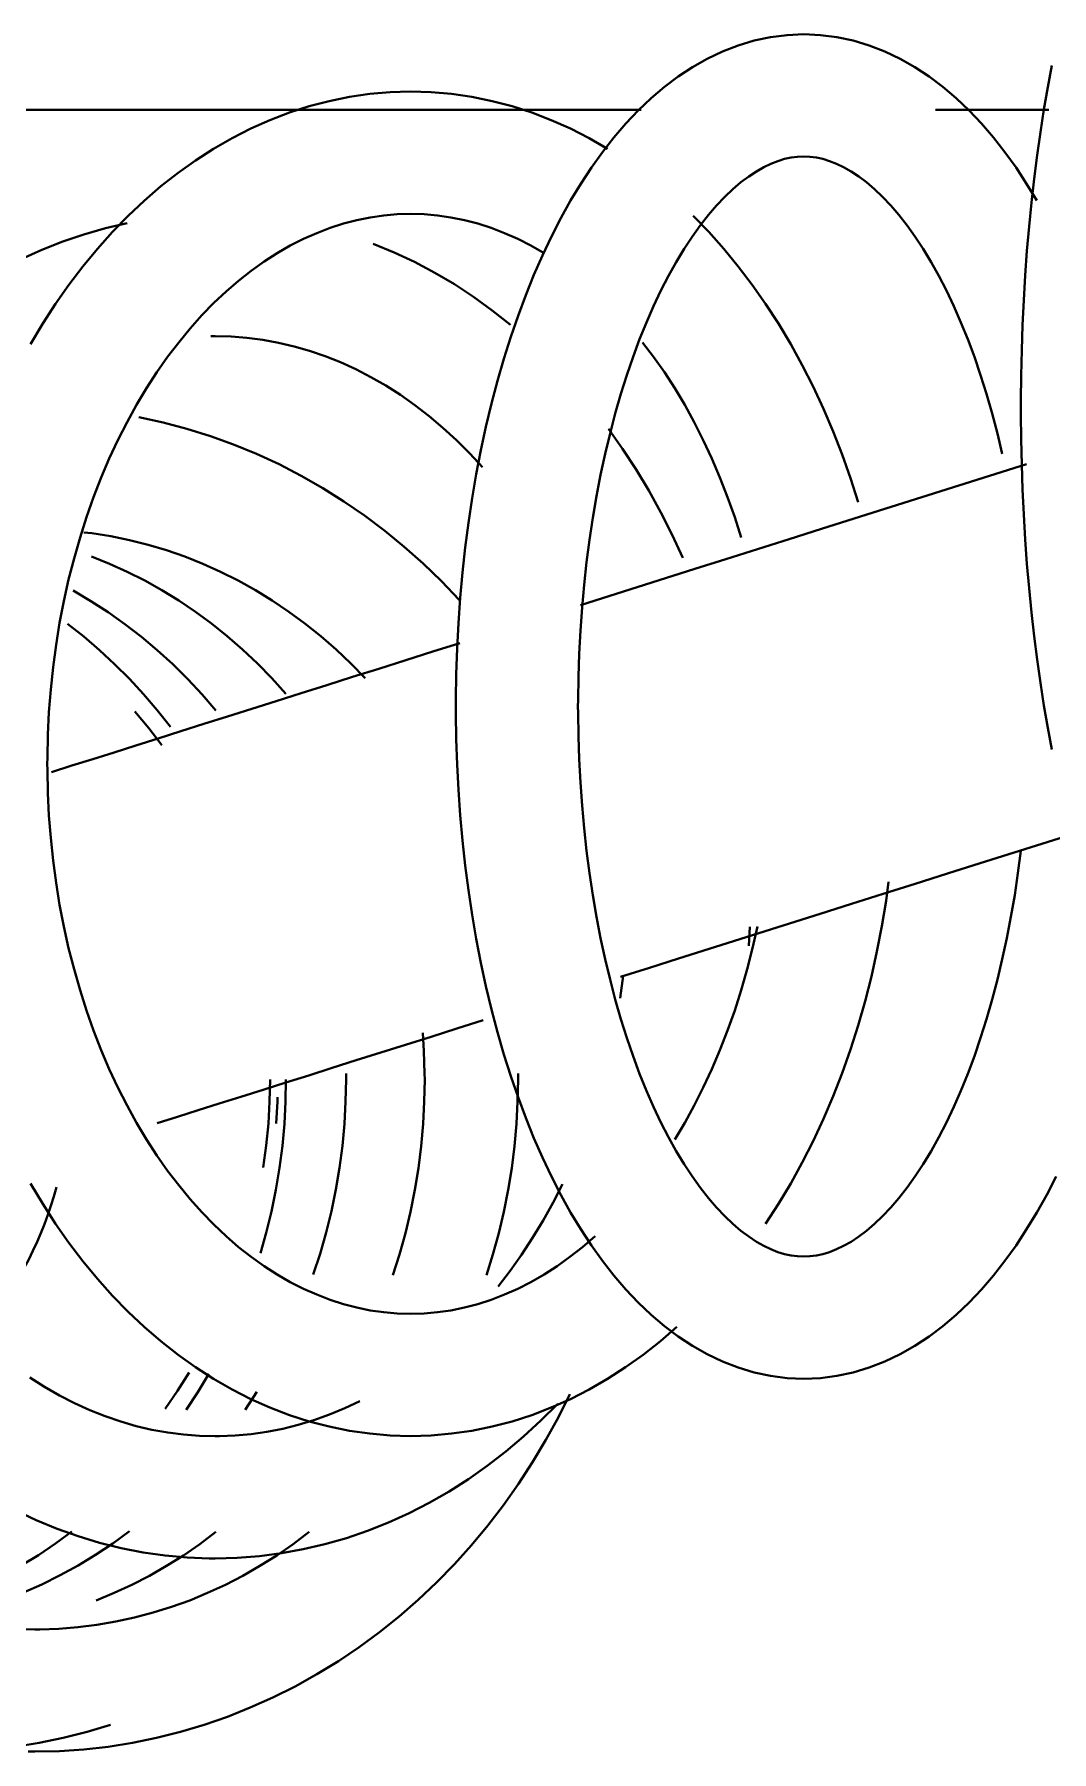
# Model space of a CAD drawing. Header units: inches. Extents: x 239 to 669, y -3424 to -2958.
# Drawn here: x 539.486 to 541.125, y -3015.079 to -3012.313 of the extents above; entities that cross this region are included whole.
import ezdxf

# ---------------------------------------------------------------- set-up
doc = ezdxf.new("R2010")
doc.units = ezdxf.units.IN
doc.header["$MEASUREMENT"] = 0
doc.layers.add('A-GENM', color=13, linetype='Continuous', lineweight=40)

# ---------------------------------------------------------------- blocks, each defined once
blk = doc.blocks.new('Faucet - Grohe K7 - Semi Pro - Faucet - Grohe K7 - Semi Pro-830454-UNIT 1')
at = {"layer": 'A-GENM', "color": 250}
for p, q in [((-6.2992, -0.5906), (-5.2818, -0.5906)), ((-4.8077, -0.5906), (-4.6253, -0.5906)), ((-4.8077, -0.5906), (-4.6253, -0.5906)), ((-5.9752, -0.9553), (-5.9683, -0.9553)), ((-5.1084, -1.9373), (-5.1067, -1.9063)), ((-5.3108, -1.9857), (-5.3159, -2.0213)), ((-5.7575, -2.1426), (-5.7575, -2.1523)), ((-5.4804, -2.1426), (-5.4803, -2.1523)), ((-5.9012, -2.6554), (-5.9202, -2.6843))]:
    blk.add_line(p, q, dxfattribs=at)
at = {"layer": 'A-GENM', "color": 250, "flags": 128}
for points in [[(-4.6201, -0.519), (-4.6268, -0.5541), (-4.633, -0.59), (-4.6388, -0.6266), (-4.644, -0.6638), (-4.6488, -0.7016), (-4.6532, -0.7399), (-4.657, -0.7787), (-4.6604, -0.8179), (-4.6633, -0.8575), (-4.6657, -0.8974), (-4.6675, -0.9376), (-4.6689, -0.9779), (-4.6698, -1.0184), (-4.6702, -1.059), (-4.6702, -1.07)], [(-5.0201, -0.469), (-5.0469, -0.4701), (-5.0736, -0.4735), (-5.0999, -0.4792), (-5.1257, -0.4869), (-5.1509, -0.4967), (-5.1754, -0.5083), (-5.1992, -0.5218), (-5.2222, -0.537), (-5.2444, -0.5537), (-5.2659, -0.572), (-5.2866, -0.5917), (-5.3066, -0.6127), (-5.3258, -0.6351), (-5.3443, -0.6588), (-5.3622, -0.6836), (-5.3793, -0.7097), (-5.3958, -0.7369), (-5.4116, -0.7653), (-5.4267, -0.7947), (-5.4411, -0.8251), (-5.4549, -0.8565), (-5.468, -0.8889), (-5.4804, -0.9223), (-5.4921, -0.9564), (-5.5032, -0.9915), (-5.5135, -1.0273), (-5.5231, -1.0638), (-5.532, -1.101), (-5.5402, -1.1389), (-5.5476, -1.1773), (-5.5543, -1.2163), (-5.5602, -1.2558), (-5.5654, -1.2956), (-5.5699, -1.3359), (-5.5736, -1.3764), (-5.5765, -1.4172), (-5.5786, -1.4582), (-5.58, -1.4993), (-5.5806, -1.5405), (-5.5806, -1.5517)], [(-5.0201, -0.469), (-4.9933, -0.4701), (-4.9666, -0.4735), (-4.9403, -0.4792), (-4.9145, -0.4869), (-4.8893, -0.4967), (-4.8648, -0.5083), (-4.841, -0.5218), (-4.818, -0.537), (-4.7958, -0.5537), (-4.7743, -0.572), (-4.7536, -0.5917), (-4.7336, -0.6127), (-4.7144, -0.6351), (-4.6959, -0.6588), (-4.678, -0.6836), (-4.6609, -0.7097), (-4.6444, -0.7369)], [(-5.6535, -0.5613), (-5.6865, -0.5622), (-5.7194, -0.5651), (-5.7521, -0.5698), (-5.7847, -0.5764), (-5.8169, -0.5848), (-5.8487, -0.5951), (-5.8801, -0.6071), (-5.9109, -0.6208), (-5.9412, -0.6363), (-5.9709, -0.6533), (-5.9999, -0.672), (-6.0282, -0.6922), (-6.0558, -0.7138), (-6.0826, -0.737), (-6.1086, -0.7615), (-6.1337, -0.7873), (-6.158, -0.8145), (-6.1815, -0.8429), (-6.204, -0.8725), (-6.2255, -0.9032), (-6.2461, -0.935), (-6.2658, -0.9678)], [(-5.6535, -0.5613), (-5.6205, -0.5622), (-5.5875, -0.5651), (-5.5548, -0.5698), (-5.5223, -0.5764), (-5.4901, -0.5848), (-5.4582, -0.5951), (-5.4269, -0.6071), (-5.396, -0.6208), (-5.3657, -0.6363), (-5.336, -0.6533)], [(-5.0201, -0.6658), (-5.0302, -0.6663), (-5.0405, -0.6676), (-5.0509, -0.6698), (-5.0617, -0.6731), (-5.0729, -0.6774), (-5.0844, -0.6829), (-5.0964, -0.6897), (-5.1087, -0.6978), (-5.1213, -0.7073), (-5.1342, -0.7182), (-5.1472, -0.7307), (-5.1604, -0.7446), (-5.1736, -0.7599), (-5.1868, -0.7768), (-5.1999, -0.795), (-5.2128, -0.8147), (-5.2255, -0.8358), (-5.238, -0.8582), (-5.2502, -0.8818), (-5.262, -0.9068), (-5.2735, -0.9329), (-5.2845, -0.9602), (-5.295, -0.9885), (-5.3051, -1.0179), (-5.3147, -1.0483), (-5.3237, -1.0796), (-5.3322, -1.1117), (-5.34, -1.1447), (-5.3473, -1.1783), (-5.3539, -1.2127), (-5.36, -1.2477), (-5.3653, -1.2832), (-5.37, -1.3192), (-5.374, -1.3556), (-5.3773, -1.3923), (-5.38, -1.4294), (-5.3819, -1.4666), (-5.3832, -1.504), (-5.3837, -1.5415), (-5.3838, -1.5517)], [(-5.0201, -0.6658), (-5.01, -0.6663), (-4.9997, -0.6676), (-4.9893, -0.6698), (-4.9785, -0.6731), (-4.9673, -0.6774), (-4.9558, -0.6829), (-4.9438, -0.6897), (-4.9315, -0.6978), (-4.9189, -0.7073), (-4.906, -0.7182), (-4.893, -0.7307), (-4.8798, -0.7446), (-4.8666, -0.7599), (-4.8534, -0.7768), (-4.8403, -0.795), (-4.8274, -0.8147), (-4.8147, -0.8358), (-4.8022, -0.8582), (-4.79, -0.8818), (-4.7782, -0.9068), (-4.7667, -0.9329), (-4.7557, -0.9602), (-4.7451, -0.9885), (-4.7351, -1.0179), (-4.7255, -1.0483), (-4.7165, -1.0796), (-4.708, -1.1117), (-4.7002, -1.1447)], [(-6.1102, -0.773), (-6.1451, -0.7812), (-6.1797, -0.7912), (-6.2139, -0.8029), (-6.2475, -0.8163), (-6.2807, -0.8314)], [(-5.6535, -0.7581), (-5.6751, -0.7587), (-5.6968, -0.7606), (-5.7185, -0.7638), (-5.7401, -0.7681), (-5.7617, -0.7738), (-5.7833, -0.7807), (-5.8048, -0.789), (-5.8262, -0.7985), (-5.8474, -0.8093), (-5.8685, -0.8215), (-5.8895, -0.8349), (-5.9102, -0.8497), (-5.9306, -0.8658), (-5.9507, -0.8831), (-5.9705, -0.9017), (-5.9898, -0.9216), (-6.0087, -0.9428), (-6.0271, -0.9651), (-6.045, -0.9886), (-6.0623, -1.0133), (-6.079, -1.039), (-6.0951, -1.0658), (-6.1104, -1.0937), (-6.1251, -1.1225), (-6.1389, -1.1523), (-6.152, -1.1829), (-6.1642, -1.2143), (-6.1756, -1.2465), (-6.1861, -1.2794), (-6.1957, -1.313), (-6.2044, -1.3471), (-6.2121, -1.3818), (-6.2189, -1.4169), (-6.2247, -1.4525), (-6.2295, -1.4884), (-6.2333, -1.5245), (-6.2361, -1.5609), (-6.2379, -1.5975), (-6.2387, -1.6341), (-6.2388, -1.644)], [(-5.6535, -0.7581), (-5.6318, -0.7587), (-5.6101, -0.7606), (-5.5885, -0.7638), (-5.5668, -0.7681), (-5.5452, -0.7738), (-5.5236, -0.7807), (-5.5022, -0.789), (-5.4808, -0.7985), (-5.4595, -0.8093), (-5.4384, -0.8215)], [(-5.1983, -0.7615), (-5.1732, -0.7873), (-5.1489, -0.8145), (-5.1255, -0.8429), (-5.103, -0.8725), (-5.0814, -0.9032), (-5.0608, -0.935), (-5.0411, -0.9678), (-5.0225, -1.0017), (-5.0049, -1.0364), (-4.9882, -1.0721), (-4.9727, -1.1085), (-4.9582, -1.1458), (-4.9448, -1.1838), (-4.9324, -1.2224)], [(-5.4923, -0.937), (-5.5218, -0.9137), (-5.552, -0.8919), (-5.583, -0.8716), (-5.6147, -0.8529), (-5.6471, -0.8357), (-5.6801, -0.8202), (-5.7136, -0.8063)], [(-5.9683, -0.9553), (-5.9428, -0.9559), (-5.9173, -0.9579), (-5.8918, -0.9612), (-5.8665, -0.9658), (-5.8412, -0.9717), (-5.8161, -0.9789), (-5.7911, -0.9875), (-5.7663, -0.9973), (-5.7418, -1.0085), (-5.7175, -1.021), (-5.6935, -1.0348), (-5.6699, -1.0498), (-5.6466, -1.0662), (-5.6238, -1.0838), (-5.6015, -1.1026), (-5.5796, -1.1227), (-5.5583, -1.144), (-5.5376, -1.1664)], [(-5.2798, -0.9651), (-5.2619, -0.9886), (-5.2446, -1.0133), (-5.2279, -1.039), (-5.2119, -1.0658), (-5.1965, -1.0937), (-5.1819, -1.1225), (-5.168, -1.1523), (-5.155, -1.1829), (-5.1427, -1.2143), (-5.1313, -1.2465), (-5.1208, -1.2794)], [(-4.6201, -1.6209), (-4.6268, -1.5858), (-4.633, -1.5499), (-4.6388, -1.5133), (-4.644, -1.4761), (-4.6488, -1.4383), (-4.6532, -1.4), (-4.657, -1.3612), (-4.6604, -1.322), (-4.6633, -1.2824), (-4.6657, -1.2425), (-4.6675, -1.2023), (-4.6689, -1.162), (-4.6698, -1.1215), (-4.6702, -1.0809), (-4.6702, -1.07)], [(-5.5754, -1.3797), (-5.6037, -1.35), (-5.6332, -1.3215), (-5.6637, -1.2944), (-5.6951, -1.2686), (-5.7275, -1.2442), (-5.7608, -1.2213), (-5.7949, -1.1998), (-5.8298, -1.1799), (-5.8654, -1.1615), (-5.9017, -1.1447), (-5.9387, -1.1295), (-5.9761, -1.116), (-6.014, -1.1042), (-6.0524, -1.0941), (-6.0911, -1.0857)], [(-5.2146, -1.312), (-5.2318, -1.2752), (-5.2501, -1.2391), (-5.2696, -1.204), (-5.2902, -1.1698), (-5.3119, -1.1367), (-5.3347, -1.1046)], [(-4.6611, -1.1615), (-4.939, -1.2491), (-4.9914, -1.2657), (-5.0433, -1.2821), (-5.0946, -1.2983), (-5.1454, -1.3143), (-5.1955, -1.3301), (-5.3798, -1.3883)], [(-6.1801, -1.2712), (-6.1671, -1.2726), (-6.1367, -1.2774), (-6.1065, -1.2836), (-6.0765, -1.2911), (-6.0468, -1.3), (-6.0173, -1.3102), (-5.9883, -1.3218), (-5.9596, -1.3346), (-5.9313, -1.3488), (-5.9036, -1.3642), (-5.8763, -1.3809), (-5.8497, -1.3989), (-5.8237, -1.418), (-5.7983, -1.4383), (-5.7736, -1.4598), (-5.7497, -1.4825), (-5.7265, -1.5062)], [(-6.1678, -1.3102), (-6.1387, -1.3218), (-6.1101, -1.3346), (-6.0818, -1.3488), (-6.0541, -1.3642), (-6.0268, -1.3809), (-6.0002, -1.3989), (-5.9741, -1.418), (-5.9488, -1.4383), (-5.9241, -1.4598), (-5.9002, -1.4825), (-5.877, -1.5062), (-5.8547, -1.531)], [(-6.197, -1.365), (-6.1686, -1.3818), (-6.1408, -1.3998), (-6.1137, -1.4191), (-6.0873, -1.4395), (-6.0616, -1.461), (-6.0367, -1.4837), (-6.0126, -1.5075), (-5.9895, -1.5323), (-5.9672, -1.5581)], [(-6.2063, -1.4187), (-6.1802, -1.4391), (-6.1549, -1.4607), (-6.1303, -1.4833), (-6.1065, -1.5071), (-6.0836, -1.5319), (-6.0616, -1.5577), (-6.0405, -1.5845)], [(-5.5739, -1.4495), (-5.6175, -1.4633), (-5.6613, -1.4771), (-5.7044, -1.4907), (-5.7469, -1.5041), (-5.7886, -1.5173), (-5.8296, -1.5302)], [(-5.8296, -1.5302), (-5.8699, -1.5429), (-5.9095, -1.5554), (-5.9483, -1.5677), (-5.9864, -1.5797), (-6.0238, -1.5915), (-6.0604, -1.6031), (-6.0962, -1.6144), (-6.1313, -1.6255), (-6.1657, -1.6363), (-6.1993, -1.6469), (-6.2322, -1.6573)], [(-6.0976, -1.5596), (-6.0754, -1.5864), (-6.0543, -1.6141)], [(-5.4804, -2.1811), (-5.4921, -2.1469), (-5.5032, -2.1119), (-5.5135, -2.0761), (-5.5231, -2.0395), (-5.532, -2.0023), (-5.5402, -1.9644), (-5.5476, -1.926), (-5.5543, -1.887), (-5.5602, -1.8476), (-5.5654, -1.8077), (-5.5699, -1.7674), (-5.5736, -1.7269), (-5.5765, -1.6861), (-5.5786, -1.6451), (-5.58, -1.604), (-5.5806, -1.5628), (-5.5806, -1.5517)], [(-5.0201, -2.4375), (-5.0302, -2.4371), (-5.0405, -2.4358), (-5.0509, -2.4335), (-5.0617, -2.4303), (-5.0729, -2.4259), (-5.0844, -2.4204), (-5.0964, -2.4137), (-5.1087, -2.4055), (-5.1213, -2.396), (-5.1342, -2.3851), (-5.1472, -2.3727), (-5.1604, -2.3588), (-5.1736, -2.3434), (-5.1868, -2.3266), (-5.1999, -2.3083), (-5.2128, -2.2886), (-5.2255, -2.2676), (-5.238, -2.2452), (-5.2502, -2.2215), (-5.262, -2.1966), (-5.2735, -2.1704), (-5.2845, -2.1432), (-5.295, -2.1148), (-5.3051, -2.0854), (-5.3147, -2.0551), (-5.3237, -2.0238), (-5.3322, -1.9916), (-5.34, -1.9587), (-5.3473, -1.925), (-5.3539, -1.8906), (-5.36, -1.8557), (-5.3653, -1.8202), (-5.37, -1.7842), (-5.374, -1.7478), (-5.3773, -1.711), (-5.38, -1.674), (-5.3819, -1.6367), (-5.3832, -1.5993), (-5.3837, -1.5618), (-5.3838, -1.5517)], [(-5.6535, -2.7266), (-5.6865, -2.7257), (-5.7194, -2.7228), (-5.7521, -2.7181), (-5.7847, -2.7115), (-5.8169, -2.7031), (-5.8487, -2.6928), (-5.8801, -2.6808), (-5.9109, -2.6671), (-5.9412, -2.6516), (-5.9709, -2.6346), (-5.9999, -2.6159), (-6.0282, -2.5957), (-6.0558, -2.5741), (-6.0826, -2.5509), (-6.1086, -2.5264), (-6.1337, -2.5006), (-6.158, -2.4734), (-6.1815, -2.445), (-6.204, -2.4155), (-6.2255, -2.3847), (-6.2461, -2.3529), (-6.2658, -2.3201)], [(-5.6535, -2.5298), (-5.6751, -2.5292), (-5.6968, -2.5273), (-5.7185, -2.5242), (-5.7401, -2.5198), (-5.7617, -2.5141), (-5.7833, -2.5072), (-5.8048, -2.4989), (-5.8262, -2.4894), (-5.8474, -2.4786), (-5.8685, -2.4664), (-5.8895, -2.453), (-5.9102, -2.4382), (-5.9306, -2.4222), (-5.9507, -2.4048), (-5.9705, -2.3862), (-5.9898, -2.3663), (-6.0087, -2.3451), (-6.0271, -2.3228), (-6.045, -2.2993), (-6.0623, -2.2746), (-6.079, -2.2489), (-6.0951, -2.2221), (-6.1104, -2.1942), (-6.1251, -2.1654), (-6.1389, -2.1357), (-6.152, -2.105), (-6.1642, -2.0736), (-6.1756, -2.0414), (-6.1861, -2.0085), (-6.1957, -1.9749), (-6.2044, -1.9408), (-6.2121, -1.9061), (-6.2189, -1.871), (-6.2247, -1.8354), (-6.2295, -1.7995), (-6.2333, -1.7634), (-6.2361, -1.727), (-6.2379, -1.6905), (-6.2387, -1.6538), (-6.2388, -1.644)], [(-4.5816, -1.7556), (-4.7356, -1.8042), (-4.7882, -1.8208), (-4.8404, -1.8373), (-4.892, -1.8536), (-4.943, -1.8697), (-4.9935, -1.8856), (-5.2218, -1.9576), (-5.2688, -1.9725), (-5.3151, -1.9871)], [(-5.0201, -2.4375), (-5.01, -2.4371), (-4.9997, -2.4358), (-4.9893, -2.4335), (-4.9785, -2.4303), (-4.9673, -2.4259), (-4.9558, -2.4204), (-4.9438, -2.4137), (-4.9315, -2.4055), (-4.9189, -2.396), (-4.906, -2.3851), (-4.893, -2.3727), (-4.8798, -2.3588), (-4.8666, -2.3434), (-4.8534, -2.3266), (-4.8403, -2.3083), (-4.8274, -2.2886), (-4.8147, -2.2676), (-4.8022, -2.2452), (-4.79, -2.2215), (-4.7782, -2.1966), (-4.7667, -2.1704), (-4.7557, -2.1432), (-4.7451, -2.1148), (-4.7351, -2.0854), (-4.7255, -2.0551), (-4.7165, -2.0238), (-4.708, -1.9916), (-4.7002, -1.9587), (-4.6929, -1.925), (-4.6862, -1.8906), (-4.6802, -1.8557), (-4.6749, -1.8202), (-4.6702, -1.7842)], [(-6.2895, -2.8465), (-6.2565, -2.862), (-6.223, -2.8759), (-6.189, -2.888), (-6.1545, -2.8985), (-6.1197, -2.9071), (-6.0845, -2.914), (-6.0491, -2.9191), (-6.0136, -2.9223), (-5.9779, -2.9237), (-5.9683, -2.9238)], [(-5.9683, -2.7269), (-5.9938, -2.7263), (-6.0193, -2.7243), (-6.0448, -2.721), (-6.0702, -2.7164), (-6.0954, -2.7105), (-6.1206, -2.7033), (-6.1456, -2.6947), (-6.1703, -2.6848), (-6.1949, -2.6737), (-6.2192, -2.6612), (-6.2431, -2.6474), (-6.2668, -2.6324)], [(-5.0814, -2.3847), (-5.0608, -2.3529), (-5.0411, -2.3201), (-5.0225, -2.2863), (-5.0049, -2.2515), (-4.9882, -2.2158), (-4.9727, -2.1794), (-4.9582, -2.1421), (-4.9448, -2.1041), (-4.9324, -2.0655), (-4.9212, -2.0263), (-4.9111, -1.9865), (-4.9021, -1.9462), (-4.8942, -1.9055), (-4.8875, -1.8644), (-4.8835, -1.8343)], [(-5.2279, -2.2489), (-5.2119, -2.2221), (-5.1965, -2.1942), (-5.1819, -2.1654), (-5.168, -2.1357), (-5.155, -2.105), (-5.1427, -2.0736), (-5.1313, -2.0414), (-5.1208, -2.0085), (-5.1112, -1.9749), (-5.1026, -1.9408), (-5.0948, -1.9061)], [(-5.0201, -2.6343), (-4.9933, -2.6332), (-4.9666, -2.6298), (-4.9403, -2.6242), (-4.9145, -2.6164), (-4.8893, -2.6067), (-4.8648, -2.595), (-4.841, -2.5815), (-4.818, -2.5664), (-4.7958, -2.5496), (-4.7743, -2.5314), (-4.7536, -2.5117), (-4.7336, -2.4906), (-4.7144, -2.4682), (-4.6959, -2.4446), (-4.678, -2.4197), (-4.6609, -2.3936), (-4.6444, -2.3664), (-4.6286, -2.3381), (-4.6135, -2.3087)], [(-5.5368, -2.0571), (-5.579, -2.0704), (-5.6206, -2.0835), (-5.6615, -2.0964), (-5.7016, -2.1091), (-5.741, -2.1215), (-5.7796, -2.1337), (-5.8175, -2.1457), (-5.8547, -2.1574), (-5.8911, -2.1689), (-5.9268, -2.1802), (-5.9617, -2.1912), (-5.9959, -2.202), (-6.0293, -2.2125), (-6.062, -2.2228)], [(-5.6337, -2.0772), (-5.6319, -2.1068), (-5.6309, -2.1426), (-5.6308, -2.1523)], [(-6.2695, -3.2349), (-6.2589, -3.235)], [(-6.2589, -3.0381), (-6.2895, -3.0374)], [(-5.8543, -2.1523), (-5.8549, -2.188), (-5.8569, -2.2237), (-5.8601, -2.2593), (-5.8647, -2.2947), (-5.8706, -2.3299), (-5.8777, -2.3648), (-5.8861, -2.3993), (-5.8954, -2.4323)], [(-5.8799, -2.1523), (-5.8806, -2.1879), (-5.8826, -2.2234), (-5.886, -2.2588), (-5.8908, -2.294)], [(-5.7575, -2.1523), (-5.7582, -2.188), (-5.7601, -2.2237), (-5.7634, -2.2592), (-5.768, -2.2946), (-5.7739, -2.3297), (-5.7811, -2.3645), (-5.7896, -2.399), (-5.7994, -2.4331), (-5.8104, -2.4667)], [(-5.6308, -2.1523), (-5.6315, -2.1881), (-5.6334, -2.2239), (-5.6366, -2.2596), (-5.641, -2.2951), (-5.6467, -2.3303), (-5.6537, -2.3653), (-5.6619, -2.3999), (-5.6713, -2.434), (-5.6819, -2.4677)], [(-5.4803, -2.1523), (-5.481, -2.1881), (-5.4829, -2.2239), (-5.4861, -2.2596), (-5.4905, -2.2951), (-5.4963, -2.3303), (-5.5032, -2.3653), (-5.5114, -2.3999), (-5.5208, -2.434), (-5.5314, -2.4677)], [(-5.8679, -2.1811), (-5.868, -2.1877), (-5.8701, -2.2231)], [(-5.0201, -2.6343), (-5.0469, -2.6332), (-5.0736, -2.6298), (-5.0999, -2.6242), (-5.1257, -2.6164), (-5.1509, -2.6067), (-5.1754, -2.595), (-5.1992, -2.5815), (-5.2222, -2.5664), (-5.2444, -2.5496), (-5.2659, -2.5314), (-5.2866, -2.5117), (-5.3066, -2.4906), (-5.3258, -2.4682), (-5.3443, -2.4446), (-5.3622, -2.4197), (-5.3793, -2.3936), (-5.3958, -2.3664), (-5.4116, -2.3381), (-5.4267, -2.3087), (-5.4411, -2.2782), (-5.4549, -2.2468), (-5.468, -2.2144), (-5.4804, -2.1811)], [(-5.4087, -2.3208), (-5.4239, -2.3506), (-5.44, -2.3796), (-5.4569, -2.4076), (-5.4746, -2.4347), (-5.4931, -2.4607), (-5.5123, -2.4857)], [(-5.6535, -2.5298), (-5.6318, -2.5292), (-5.6101, -2.5273), (-5.5885, -2.5242), (-5.5668, -2.5198), (-5.5452, -2.5141), (-5.5236, -2.5072), (-5.5022, -2.4989), (-5.4808, -2.4894), (-5.4595, -2.4786), (-5.4384, -2.4664), (-5.4175, -2.453), (-5.3968, -2.4382), (-5.3763, -2.4222), (-5.3562, -2.4048)], [(-5.6535, -2.7266), (-5.6205, -2.7257), (-5.5875, -2.7228), (-5.5548, -2.7181), (-5.5223, -2.7115), (-5.4901, -2.7031), (-5.4582, -2.6928), (-5.4269, -2.6808), (-5.396, -2.6671), (-5.3657, -2.6516), (-5.336, -2.6346), (-5.307, -2.6159), (-5.2787, -2.5957), (-5.2511, -2.5741), (-5.2243, -2.5509)], [(-6.0103, -2.6243), (-6.0289, -2.6539), (-6.0487, -2.6828)], [(-5.9786, -2.6262), (-5.9964, -2.6559), (-6.0152, -2.6847)], [(-6.2589, -3.235), (-6.2194, -3.2341), (-6.18, -3.2314), (-6.1407, -3.227), (-6.1016, -3.2208), (-6.0628, -3.2129), (-6.0244, -3.2032), (-5.9863, -3.1919), (-5.9487, -3.1788), (-5.9117, -3.1641), (-5.8752, -3.1478), (-5.8394, -3.1298), (-5.8043, -3.1103), (-5.7699, -3.0892), (-5.7364, -3.0667), (-5.7038, -3.0427), (-5.6721, -3.0173), (-5.6413, -2.9905), (-5.6116, -2.9624), (-5.5829, -2.933), (-5.5554, -2.9024), (-5.5289, -2.8707), (-5.5037, -2.8378), (-5.4797, -2.8038), (-5.457, -2.7689), (-5.4355, -2.7329), (-5.4154, -2.6961), (-5.397, -2.6593)], [(-5.7352, -2.6704), (-5.7597, -2.682), (-5.7844, -2.6922), (-5.8093, -2.7011), (-5.8344, -2.7087), (-5.8596, -2.7149), (-5.885, -2.7199), (-5.9104, -2.7235), (-5.9359, -2.7259), (-5.9614, -2.7269), (-5.9683, -2.7269)], [(-5.9683, -2.9238), (-5.9327, -2.9229), (-5.8971, -2.9201), (-5.8617, -2.9155), (-5.8264, -2.9091), (-5.7915, -2.901), (-5.7569, -2.891), (-5.7228, -2.8793), (-5.6891, -2.8659), (-5.656, -2.8508), (-5.6234, -2.8341), (-5.5915, -2.8158), (-5.5603, -2.7959), (-5.5299, -2.7745), (-5.5002, -2.7516), (-5.4714, -2.7273), (-5.4434, -2.7016), (-5.4164, -2.6746)], [(-6.1992, -2.8804), (-6.2258, -2.9), (-6.253, -2.9183), (-6.2809, -2.9354), (-6.3093, -2.9512), (-6.3383, -2.9658), (-6.3677, -2.9791), (-6.3976, -2.991)], [(-6.1065, -2.8801), (-6.1334, -2.8997), (-6.1611, -2.918), (-6.1893, -2.9351), (-6.2181, -2.951), (-6.2475, -2.9656), (-6.2773, -2.9789), (-6.3076, -2.9909)], [(-5.8167, -2.8812), (-5.8426, -2.9006), (-5.8691, -2.9189), (-5.8962, -2.9359), (-5.9238, -2.9517), (-5.9519, -2.9662), (-5.9805, -2.9794), (-6.0094, -2.9913), (-6.0388, -3.0019), (-6.0684, -3.0111), (-6.0984, -3.019), (-6.1285, -3.0256), (-6.1589, -3.0308), (-6.1894, -3.0346), (-6.22, -3.037), (-6.2506, -3.0381), (-6.2589, -3.0381)], [(-5.9672, -2.8812), (-5.9931, -2.9006), (-6.0196, -2.9189), (-6.0467, -2.9359), (-6.0743, -2.9517), (-6.1024, -2.9662), (-6.131, -2.9794), (-6.1599, -2.9913)], [(-6.4094, -3.235), (-6.3699, -3.2341), (-6.3305, -3.2314), (-6.2912, -3.227), (-6.2521, -3.2208), (-6.2133, -3.2129), (-6.1748, -3.2032), (-6.1368, -3.1919)]]:
    blk.add_lwpolyline(points, dxfattribs=at)
at = {"layer": 'A-GENM', "color": 250}
blk.add_arc((-6.8316, -2.1595), 0.6299, 321.9904, 344.6807, dxfattribs=at)

msp = doc.modelspace()

# ---------------------------------------------------------------- block references
at = {"layer": 'A-GENM', "color": 250}
msp.add_blockref('Faucet - Grohe K7 - Semi Pro - Faucet - Grohe K7 - Semi Pro-830454-UNIT 1', (545.7453, -3011.8437), dxfattribs=at)

doc.saveas('drawing.dxf')
